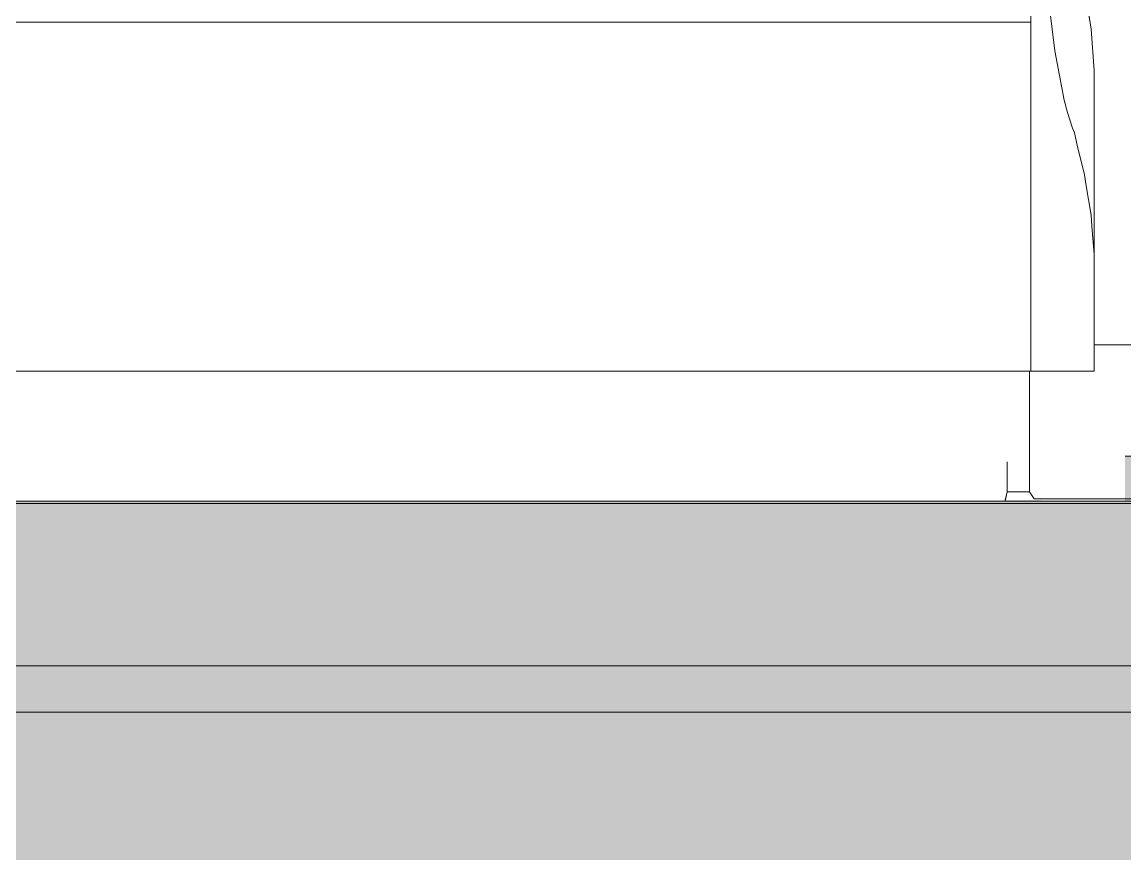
# Model space of a CAD drawing. Header units: metres. Extents: x -3 to 171, y -23 to 41.
# Drawn here: x 8.1647 to 8.61, y -1.4024 to -1.0665 of the extents above; entities that cross this region are included whole.
import ezdxf

# ---------------------------------------------------------------- set-up
doc = ezdxf.new("R2010")
doc.units = ezdxf.units.M
doc.header["$MEASUREMENT"] = 0
doc.set_wipeout_variables(frame=1)
doc.linetypes.add('Wipeout_Contour', pattern=[1, 0, -1])
for name, color, linetype in [('6._Dach PP STG1_1_320 Dachstuhl', 7, 'Continuous'), ('6._Dach PP STG1_1_325 Dachfenster', 7, 'Continuous'), ('6._Dach PP STG1_1_330 Dachaufbau', 7, 'Continuous')]:
    doc.layers.add(name, color=color, linetype=linetype)

msp = doc.modelspace()

# ---------------------------------------------------------------- hatches: boundary and pattern name
at = {"layer": '6._Dach PP STG1_1_330 Dachaufbau', "linetype": 'Continuous', "lineweight": 0, "true_color": 0x000000}
h = msp.add_hatch(color=18, dxfattribs=at)
h.paths.add_polyline_path([(6.325, -0.39851), (6.325, -1.51148), (12.655, -1.51148), (12.655, -0.39851)])
h.paths.add_polyline_path([(7.80835, -1.24173), (7.80835, -0.73222), (11.16835, -0.73222), (11.16835, -1.24173)], flags=0)

# ---------------------------------------------------------------- linework, layer by layer
at = {"layer": '6._Dach PP STG1_1_320 Dachstuhl', "color": 7, "linetype": 'Continuous', "lineweight": 18, "ltscale": 1000, "flags": 128}
msp.add_lwpolyline([(7.80835, -1.32645), (11.16835, -1.32645)], dxfattribs=at)
at = {"layer": '6._Dach PP STG1_1_325 Dachfenster', "color": 7, "linetype": 'Continuous', "lineweight": 13, "ltscale": 1000, "true_color": 0xf4f4f4, "flags": 128}
for points in [[(11.16835, -1.2609), (7.80835, -1.2609)], [(7.80835, -1.3451), (11.16835, -1.3451)]]:
    msp.add_lwpolyline(points, dxfattribs=at)
at = {"layer": '6._Dach PP STG1_1_330 Dachaufbau', "color": 7, "linetype": 'Continuous', "lineweight": 18, "ltscale": 1000, "flags": 128}
msp.add_lwpolyline([(7.80835, -1.24173), (11.16835, -1.24173)], dxfattribs=at)

# ---------------------------------------------------------------- next in the draw order: wipeouts: each hides what was drawn before it
at = {"color": 254, "linetype": 'Wipeout_Contour', "lineweight": 0, "ltscale": 98.232204}
msp.add_wipeout([(8.5955, -0.75477), (8.5955, -1.06427), (8.5963, -1.06932), (8.5976, -1.08603), (8.5976, -1.09471), (8.59761, -1.12357), (8.59762, -1.13397), (8.59763, -1.16316), (8.59763, -1.19678), (8.61, -1.19678), (8.61, -0.75477)], dxfattribs=at).dxf.layer = '6._Dach PP STG1_1_325 Dachfenster'
at = {"color": 254, "linetype": 'Wipeout_Contour', "lineweight": 0, "ltscale": 34.785225}
msp.add_wipeout([(8.572, -1.103), (8.572, -1.10925), (8.58884, -1.10925), (8.58675, -1.103)], dxfattribs=at).dxf.layer = '6._Dach PP STG1_1_325 Dachfenster'
at = {"color": 254, "linetype": 'Wipeout_Contour', "lineweight": 0, "ltscale": 33.117462}
msp.add_wipeout([(7.7685, -1.22218), (8.5715, -1.22218), (8.5715, -1.21451), (7.7685, -1.21451)], dxfattribs=at).dxf.layer = '6._Dach PP STG1_1_325 Dachfenster'
at = {"color": 254, "linetype": 'Wipeout_Contour', "lineweight": 0, "ltscale": 33.194672}
msp.add_wipeout([(7.80835, -1.24935), (8.5618, -1.24935), (8.5625, -1.24407), (7.80835, -1.24407)], dxfattribs=at).dxf.layer = '6._Dach PP STG1_1_325 Dachfenster'
at = {"color": 254, "linetype": 'Wipeout_Contour', "lineweight": 0, "ltscale": 52.695395}
msp.add_wipeout([(8.5616, -1.25955), (8.61, -1.25987), (8.61, -1.25893), (8.5734, -1.25893), (8.5715, -1.25611), (8.56251, -1.25611)], dxfattribs=at).dxf.layer = '6._Dach PP STG1_1_325 Dachfenster'

# ---------------------------------------------------------------- next in the draw order: wipeouts: each hides what was drawn before it
at = {"color": 254, "linetype": 'Wipeout_Contour', "lineweight": 0, "ltscale": 43.082084}
msp.add_wipeout([(8.572, -1.11613), (8.572, -1.1326), (8.59438, -1.1326), (8.5937, -1.1282), (8.59071, -1.11613)], dxfattribs=at).dxf.layer = '6._Dach PP STG1_1_325 Dachfenster'
at = {"color": 254, "linetype": 'Wipeout_Contour', "lineweight": 0, "ltscale": 33.113026}
msp.add_wipeout([(8.5715, -1.20742), (7.7685, -1.20742), (7.7685, -1.21451), (8.5715, -1.21451)], dxfattribs=at).dxf.layer = '6._Dach PP STG1_1_325 Dachfenster'
at = {"color": 254, "linetype": 'Wipeout_Contour', "lineweight": 0, "ltscale": 33.195855}
msp.add_wipeout([(8.5618, -1.24935), (7.80835, -1.24935), (7.80835, -1.25296), (8.5615, -1.25296)], dxfattribs=at).dxf.layer = '6._Dach PP STG1_1_325 Dachfenster'

# ---------------------------------------------------------------- next in the draw order: wipeouts: each hides what was drawn before it
at = {"color": 254, "linetype": 'Wipeout_Contour', "lineweight": 0, "ltscale": 42.96829}
msp.add_wipeout([(8.572, -1.10925), (8.572, -1.11613), (8.59071, -1.11613), (8.5896, -1.11125), (8.58884, -1.10925)], dxfattribs=at).dxf.layer = '6._Dach PP STG1_1_325 Dachfenster'
at = {"color": 254, "linetype": 'Wipeout_Contour', "lineweight": 0, "ltscale": 51.737429}
msp.add_wipeout([(8.5734, -1.20742), (8.5734, -1.25893), (8.61, -1.25893), (8.61, -1.19678), (8.59763, -1.19678), (8.59763, -1.20742)], dxfattribs=at).dxf.layer = '6._Dach PP STG1_1_325 Dachfenster'
at = {"color": 254, "linetype": 'Wipeout_Contour', "lineweight": 0, "ltscale": 33.198509}
msp.add_wipeout([(7.80835, -1.25296), (7.80835, -1.25987), (8.56152, -1.25987), (8.5615, -1.25296)], dxfattribs=at).dxf.layer = '6._Dach PP STG1_1_325 Dachfenster'

# ---------------------------------------------------------------- next in the draw order: wipeouts: each hides what was drawn before it
at = {"color": 254, "linetype": 'Wipeout_Contour', "lineweight": 0, "ltscale": 103.045857}
msp.add_wipeout([(8.57919, -1.04886), (8.57961, -1.06173), (8.5817, -1.07814), (8.58544, -1.09797), (8.58675, -1.103), (8.58884, -1.10925), (8.5896, -1.11125), (8.5896, -1.03671), (8.5885, -1.03411), (8.58786, -1.03307), (8.58335, -1.03447), (8.58046, -1.03978)], dxfattribs=at).dxf.layer = '6._Dach PP STG1_1_325 Dachfenster'
at = {"color": 254, "linetype": 'Wipeout_Contour', "lineweight": 0, "ltscale": 33.204513}
msp.add_wipeout([(7.80835, -1.22997), (7.80835, -1.23744), (8.5715, -1.23744), (8.5715, -1.22997)], dxfattribs=at).dxf.layer = '6._Dach PP STG1_1_325 Dachfenster'
at = {"color": 254, "linetype": 'Wipeout_Contour', "lineweight": 0, "ltscale": 43.518484}
msp.add_wipeout([(8.5615, -1.25296), (8.56152, -1.25987), (8.56251, -1.25611), (8.5625, -1.24407), (8.5618, -1.24935)], dxfattribs=at).dxf.layer = '6._Dach PP STG1_1_325 Dachfenster'

# ---------------------------------------------------------------- next in the draw order: linework, layer by layer
at = {"layer": '6._Dach PP STG1_1_325 Dachfenster', "color": 7, "linetype": 'Continuous', "lineweight": 13, "ltscale": 1000, "flags": 128}
msp.add_lwpolyline([(7.80835, -1.25987), (8.56152, -1.25987)], dxfattribs=at)

# ---------------------------------------------------------------- next in the draw order: wipeouts: each hides what was drawn before it
at = {"color": 254, "linetype": 'Wipeout_Contour', "lineweight": 0, "ltscale": 43.62545}
msp.add_wipeout([(8.5896, -1.11125), (8.59071, -1.11613), (8.5937, -1.1282), (8.5937, -1.05292), (8.5896, -1.03671)], dxfattribs=at).dxf.layer = '6._Dach PP STG1_1_325 Dachfenster'
at = {"color": 254, "linetype": 'Wipeout_Contour', "lineweight": 0, "ltscale": 34.843855}
msp.add_wipeout([(8.572, -1.06173), (8.572, -1.07814), (8.5817, -1.07814), (8.57961, -1.06173)], dxfattribs=at).dxf.layer = '6._Dach PP STG1_1_325 Dachfenster'
at = {"color": 254, "linetype": 'Wipeout_Contour', "lineweight": 0, "ltscale": 34.744647}
msp.add_wipeout([(8.572, -1.09797), (8.572, -1.103), (8.58675, -1.103), (8.58544, -1.09797)], dxfattribs=at).dxf.layer = '6._Dach PP STG1_1_325 Dachfenster'
at = {"color": 254, "linetype": 'Wipeout_Contour', "lineweight": 0, "ltscale": 33.208783}
msp.add_wipeout([(7.80835, -1.24407), (8.5715, -1.24407), (8.5715, -1.23744), (7.80835, -1.23744)], dxfattribs=at).dxf.layer = '6._Dach PP STG1_1_325 Dachfenster'

# ---------------------------------------------------------------- next in the draw order: wipeouts: each hides what was drawn before it
at = {"color": 254, "linetype": 'Wipeout_Contour', "lineweight": 0, "ltscale": 34.922131}
msp.add_wipeout([(8.572, -1.07814), (8.572, -1.09797), (8.58544, -1.09797), (8.5817, -1.07814)], dxfattribs=at).dxf.layer = '6._Dach PP STG1_1_325 Dachfenster'
at = {"color": 254, "linetype": 'Wipeout_Contour', "lineweight": 0, "ltscale": 34.687568}
msp.add_wipeout([(8.5625, -1.24407), (8.56251, -1.25611), (8.5715, -1.25611), (8.5715, -1.24407)], dxfattribs=at).dxf.layer = '6._Dach PP STG1_1_325 Dachfenster'

# ---------------------------------------------------------------- next in the draw order: linework, layer by layer
at = {"layer": '6._Dach PP STG1_1_325 Dachfenster', "color": 7, "linetype": 'Continuous', "lineweight": 13, "ltscale": 1000, "flags": 128}
for points in [[(8.5625, -1.24407), (8.56251, -1.25611)], [(8.56251, -1.25611), (8.56152, -1.25987)]]:
    msp.add_lwpolyline(points, dxfattribs=at)

# ---------------------------------------------------------------- next in the draw order: wipeouts: each hides what was drawn before it
at = {"color": 254, "linetype": 'Wipeout_Contour', "lineweight": 0, "ltscale": 33.035156}
msp.add_wipeout([(8.572, -1.06647), (7.768, -1.06647), (7.768, -1.07942), (8.572, -1.07942)], dxfattribs=at).dxf.layer = '6._Dach PP STG1_1_325 Dachfenster'
at = {"color": 254, "linetype": 'Wipeout_Contour', "lineweight": 0, "ltscale": 34.691074}
msp.add_wipeout([(8.5734, -1.20742), (8.5715, -1.20742), (8.5715, -1.25611), (8.5734, -1.25893)], dxfattribs=at).dxf.layer = '6._Dach PP STG1_1_325 Dachfenster'

# ---------------------------------------------------------------- next in the draw order: linework, layer by layer
at = {"layer": '6._Dach PP STG1_1_325 Dachfenster', "color": 7, "linetype": 'Continuous', "lineweight": 13, "ltscale": 1000, "flags": 128}
for points in [[(7.768, -1.06647), (8.572, -1.06647)], [(8.5715, -1.25611), (8.5715, -1.24407)], [(8.6584, -1.25987), (8.61, -1.25987), (8.5616, -1.25987)], [(8.5715, -1.25611), (8.56251, -1.25611)], [(8.5715, -1.25611), (8.5734, -1.25893)], [(8.6466, -1.25893), (8.61, -1.25893), (8.5734, -1.25893)]]:
    msp.add_lwpolyline(points, dxfattribs=at)

# ---------------------------------------------------------------- next in the draw order: wipeouts: each hides what was drawn before it
at = {"color": 254, "linetype": 'Wipeout_Contour', "lineweight": 0, "ltscale": 33.043989}
msp.add_wipeout([(7.768, -1.09896), (8.572, -1.09896), (8.572, -1.07942), (7.768, -1.07942)], dxfattribs=at).dxf.layer = '6._Dach PP STG1_1_325 Dachfenster'
at = {"color": 254, "linetype": 'Wipeout_Contour', "lineweight": 0, "ltscale": 34.73196}
msp.add_wipeout([(8.572, -1.19335), (8.572, -1.20677), (8.59763, -1.20677), (8.59762, -1.19335)], dxfattribs=at).dxf.layer = '6._Dach PP STG1_1_325 Dachfenster'
at = {"color": 254, "linetype": 'Wipeout_Contour', "lineweight": 0, "ltscale": 49.792579}
msp.add_wipeout([(8.5715, -1.22218), (7.7685, -1.22218), (7.7685, -1.22532), (7.80835, -1.22532), (7.80835, -1.22997), (8.5715, -1.22997)], dxfattribs=at).dxf.layer = '6._Dach PP STG1_1_325 Dachfenster'

# ---------------------------------------------------------------- next in the draw order: linework, layer by layer
at = {"layer": '6._Dach PP STG1_1_325 Dachfenster', "color": 7, "linetype": 'Continuous', "lineweight": 13, "ltscale": 1000, "flags": 128}
msp.add_lwpolyline([(8.59763, -1.19678), (8.61, -1.19678), (8.62237, -1.19678)], dxfattribs=at)

# ---------------------------------------------------------------- next in the draw order: wipeouts: each hides what was drawn before it
at = {"color": 254, "linetype": 'Wipeout_Contour', "lineweight": 0, "ltscale": 33.050296}
msp.add_wipeout([(8.572, -1.09896), (7.768, -1.09896), (7.768, -1.10363), (8.572, -1.10363)], dxfattribs=at).dxf.layer = '6._Dach PP STG1_1_325 Dachfenster'
at = {"color": 254, "linetype": 'Wipeout_Contour', "lineweight": 0, "ltscale": 34.72442}
msp.add_wipeout([(8.572, -1.17943), (8.572, -1.19335), (8.59762, -1.19335), (8.59761, -1.17943)], dxfattribs=at).dxf.layer = '6._Dach PP STG1_1_325 Dachfenster'
at = {"color": 254, "linetype": 'Wipeout_Contour', "lineweight": 0, "ltscale": 34.735345}
msp.add_wipeout([(8.572, -1.20677), (8.572, -1.20742), (8.59763, -1.20742), (8.59763, -1.20677)], dxfattribs=at).dxf.layer = '6._Dach PP STG1_1_325 Dachfenster'

# ---------------------------------------------------------------- next in the draw order: linework, layer by layer
at = {"layer": '6._Dach PP STG1_1_325 Dachfenster', "color": 7, "linetype": 'Continuous', "lineweight": 13, "ltscale": 1000, "flags": 128}
msp.add_lwpolyline([(8.59763, -1.20677), (8.59763, -1.20742)], dxfattribs=at)

# ---------------------------------------------------------------- next in the draw order: wipeouts: each hides what was drawn before it
at = {"color": 254, "linetype": 'Wipeout_Contour', "lineweight": 0, "ltscale": 33.053198}
msp.add_wipeout([(8.572, -1.10363), (7.768, -1.10363), (7.768, -1.1095), (8.572, -1.1095)], dxfattribs=at).dxf.layer = '6._Dach PP STG1_1_325 Dachfenster'
at = {"color": 254, "linetype": 'Wipeout_Contour', "lineweight": 0, "ltscale": 34.716598}
msp.add_wipeout([(8.572, -1.16457), (8.572, -1.17943), (8.59761, -1.17943), (8.5976, -1.16457)], dxfattribs=at).dxf.layer = '6._Dach PP STG1_1_325 Dachfenster'
at = {"color": 254, "linetype": 'Wipeout_Contour', "lineweight": 0, "ltscale": 33.106176}
msp.add_wipeout([(7.768, -1.1924), (7.768, -1.20601), (8.572, -1.20601), (8.572, -1.1924)], dxfattribs=at).dxf.layer = '6._Dach PP STG1_1_325 Dachfenster'

# ---------------------------------------------------------------- next in the draw order: wipeouts: each hides what was drawn before it
at = {"color": 254, "linetype": 'Wipeout_Contour', "lineweight": 0, "ltscale": 42.9608}
msp.add_wipeout([(8.572, -1.14888), (8.572, -1.16457), (8.5976, -1.16457), (8.5976, -1.16034), (8.59665, -1.14888)], dxfattribs=at).dxf.layer = '6._Dach PP STG1_1_325 Dachfenster'
at = {"color": 254, "linetype": 'Wipeout_Contour', "lineweight": 0, "ltscale": 33.0981}
msp.add_wipeout([(8.572, -1.17857), (7.768, -1.17857), (7.768, -1.1924), (8.572, -1.1924)], dxfattribs=at).dxf.layer = '6._Dach PP STG1_1_325 Dachfenster'
at = {"color": 254, "linetype": 'Wipeout_Contour', "lineweight": 0, "ltscale": 33.110405}
msp.add_wipeout([(7.768, -1.20601), (7.768, -1.20742), (8.572, -1.20742), (8.572, -1.20601)], dxfattribs=at).dxf.layer = '6._Dach PP STG1_1_325 Dachfenster'

# ---------------------------------------------------------------- next in the draw order: linework, layer by layer
at = {"layer": '6._Dach PP STG1_1_325 Dachfenster', "color": 7, "linetype": 'Continuous', "lineweight": 13, "ltscale": 1000, "flags": 128}
for points in [[(8.59763, -1.16316), (8.59763, -1.20677)], [(7.74237, -1.20742), (7.768, -1.20742), (8.572, -1.20742), (8.59763, -1.20742)], [(8.5715, -1.20742), (8.5715, -1.21451), (8.5715, -1.22218), (8.5715, -1.22997), (8.5715, -1.23744), (8.5715, -1.24407)], [(8.572, -1.20742), (8.572, -1.20677)]]:
    msp.add_lwpolyline(points, dxfattribs=at)

# ---------------------------------------------------------------- next in the draw order: wipeouts: each hides what was drawn before it
at = {"color": 254, "linetype": 'Wipeout_Contour', "lineweight": 0, "ltscale": 43.013482}
msp.add_wipeout([(8.572, -1.1326), (8.572, -1.14888), (8.59665, -1.14888), (8.5963, -1.14447), (8.59438, -1.1326)], dxfattribs=at).dxf.layer = '6._Dach PP STG1_1_325 Dachfenster'
at = {"color": 254, "linetype": 'Wipeout_Contour', "lineweight": 0, "ltscale": 33.089792}
msp.add_wipeout([(8.572, -1.16381), (7.768, -1.16381), (7.768, -1.17857), (8.572, -1.17857)], dxfattribs=at).dxf.layer = '6._Dach PP STG1_1_325 Dachfenster'

# ---------------------------------------------------------------- next in the draw order: wipeouts: each hides what was drawn before it
at = {"color": 254, "linetype": 'Wipeout_Contour', "lineweight": 0, "ltscale": 43.679885}
msp.add_wipeout([(8.5963, -1.06932), (8.5963, -1.14447), (8.59665, -1.14888), (8.5976, -1.16034), (8.5976, -1.08603)], dxfattribs=at).dxf.layer = '6._Dach PP STG1_1_325 Dachfenster'
at = {"color": 254, "linetype": 'Wipeout_Contour', "lineweight": 0, "ltscale": 33.081088}
msp.add_wipeout([(8.572, -1.14827), (7.768, -1.14827), (7.768, -1.16381), (8.572, -1.16381)], dxfattribs=at).dxf.layer = '6._Dach PP STG1_1_325 Dachfenster'

# ---------------------------------------------------------------- next in the draw order: wipeouts: each hides what was drawn before it
at = {"color": 254, "linetype": 'Wipeout_Contour', "lineweight": 0, "ltscale": 43.664418}
msp.add_wipeout([(8.5963, -1.06932), (8.5937, -1.05292), (8.5937, -1.1282), (8.59438, -1.1326), (8.5963, -1.14447)], dxfattribs=at).dxf.layer = '6._Dach PP STG1_1_325 Dachfenster'
at = {"color": 254, "linetype": 'Wipeout_Contour', "lineweight": 0, "ltscale": 33.072137}
msp.add_wipeout([(7.768, -1.14827), (8.572, -1.14827), (8.572, -1.13227), (7.768, -1.13227)], dxfattribs=at).dxf.layer = '6._Dach PP STG1_1_325 Dachfenster'

# ---------------------------------------------------------------- next in the draw order: linework, layer by layer
at = {"layer": '6._Dach PP STG1_1_325 Dachfenster', "color": 7, "linetype": 'Continuous', "lineweight": 13, "ltscale": 1000, "flags": 128}
for points in [[(8.59763, -1.20677), (8.59762, -1.19335), (8.59761, -1.17943), (8.5976, -1.16457), (8.5976, -1.16034), (8.59665, -1.14888), (8.5963, -1.14447), (8.59438, -1.1326), (8.5937, -1.1282), (8.59071, -1.11613), (8.5896, -1.11125), (8.58884, -1.10925), (8.58675, -1.103), (8.58544, -1.09797), (8.5817, -1.07814), (8.57961, -1.06173), (8.57919, -1.04886), (8.58046, -1.03978), (8.58335, -1.03447), (8.58786, -1.03307)], [(8.5885, -1.03411), (8.5896, -1.03671), (8.5937, -1.05292), (8.5963, -1.06932), (8.5976, -1.08603), (8.5976, -1.08763)], [(8.5976, -1.08763), (8.5976, -1.09471)], [(8.5976, -1.09471), (8.59763, -1.16316)]]:
    msp.add_lwpolyline(points, dxfattribs=at)

# ---------------------------------------------------------------- next in the draw order: wipeouts: each hides what was drawn before it
at = {"color": 254, "linetype": 'Wipeout_Contour', "lineweight": 0, "ltscale": 33.063071}
msp.add_wipeout([(7.768, -1.13227), (8.572, -1.13227), (8.572, -1.1159), (7.768, -1.1159)], dxfattribs=at).dxf.layer = '6._Dach PP STG1_1_325 Dachfenster'

# ---------------------------------------------------------------- next in the draw order: wipeouts: each hides what was drawn before it
at = {"color": 254, "linetype": 'Wipeout_Contour', "lineweight": 0, "ltscale": 33.056581}
msp.add_wipeout([(7.768, -1.1159), (8.572, -1.1159), (8.572, -1.1095), (7.768, -1.1095)], dxfattribs=at).dxf.layer = '6._Dach PP STG1_1_325 Dachfenster'

# ---------------------------------------------------------------- next in the draw order: linework, layer by layer
at = {"layer": '6._Dach PP STG1_1_325 Dachfenster', "color": 7, "linetype": 'Continuous', "lineweight": 13, "ltscale": 1000, "flags": 128}
msp.add_lwpolyline([(8.572, -1.20677), (8.572, -1.19335), (8.572, -1.17943), (8.572, -1.16457), (8.572, -1.14888), (8.572, -1.1326), (8.572, -1.11613), (8.572, -1.10925), (8.572, -1.103), (8.572, -1.09797), (8.572, -1.07814), (8.572, -1.06173), (8.572, -1.04886), (8.572, -1.03978), (8.572, -1.03447), (8.572, -1.03307)], dxfattribs=at)

doc.saveas('drawing.dxf')
